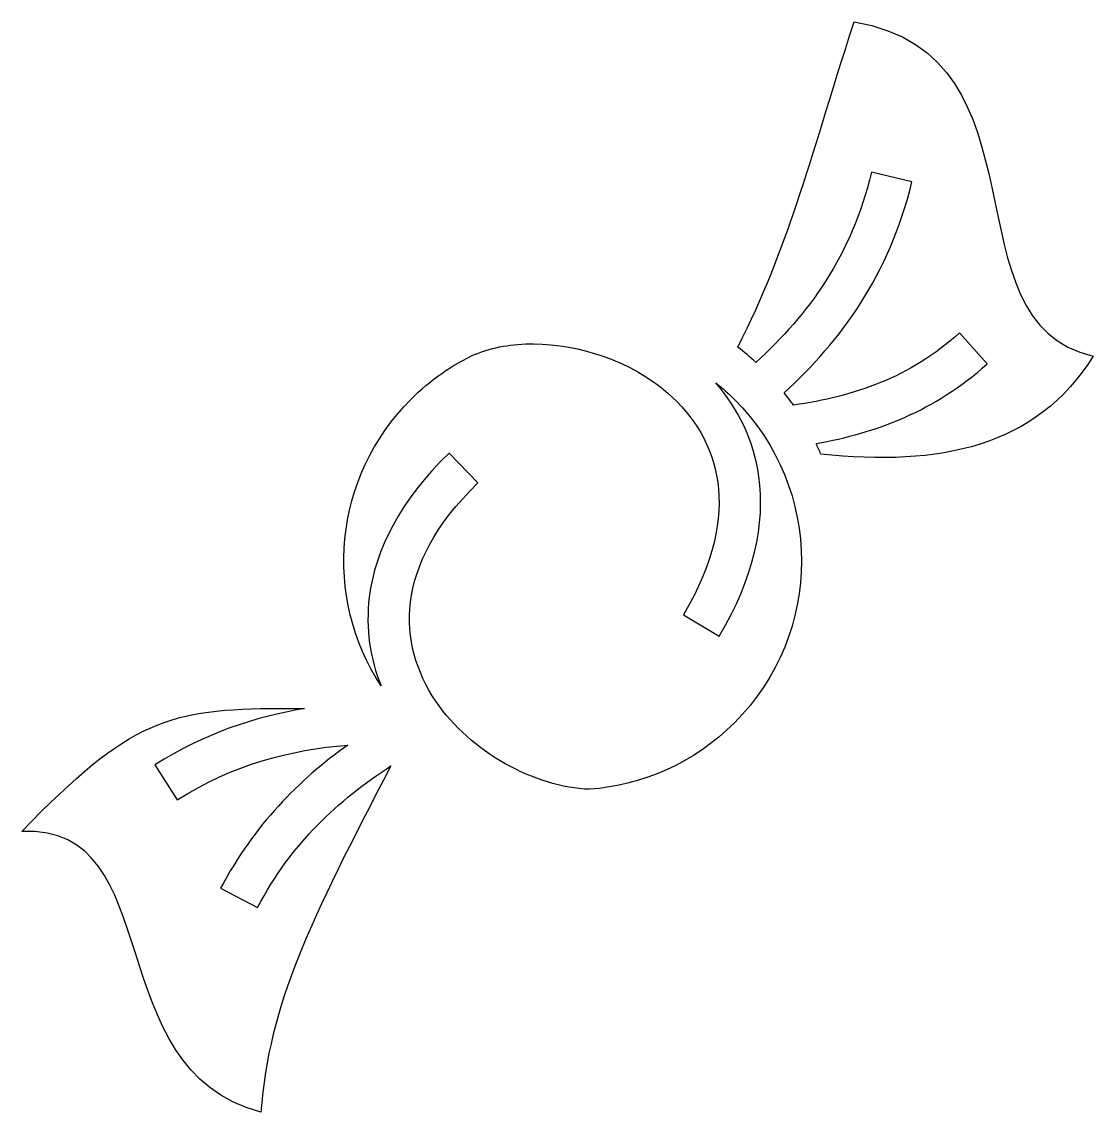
# Model space of a CAD drawing. Header units: centimetres. Extents: x -10.1 to 10.2, y -10.3 to 10.4.
import ezdxf

# ---------------------------------------------------------------- set-up
doc = ezdxf.new("R2010")
doc.units = ezdxf.units.CM
doc.header["$MEASUREMENT"] = 0
doc.layers.add('Layer 1', color=7, linetype='Continuous')

msp = doc.modelspace()

# ---------------------------------------------------------------- linework, layer by layer
at = {"layer": 'Layer 1'}
for points, knots in [([(5.70195, 10.40621), (4.78459, 7.54355), (4.47874, 6.19996), (3.49867, 4.24049), (3.49867, 4.24049), (3.61573, 4.14983), (3.73059, 4.05411), (3.84124, 3.95193), (3.84124, 3.95193), (4.84349, 4.87225), (5.64552, 5.95449), (6.03132, 7.55729), (6.03132, 7.55729), (6.03132, 7.55729), (6.79701, 7.37276), (6.79701, 7.37276), (6.79701, 7.37276), (6.37141, 5.60466), (5.45354, 4.3661), (4.37762, 3.37469), (4.37762, 3.37469), (4.43843, 3.29837), (4.49704, 3.22048), (4.55287, 3.1415), (4.55287, 3.1415), (5.70431, 3.30891), (6.75783, 3.66122), (7.69691, 4.51069), (7.69691, 4.51069), (7.69691, 4.51069), (8.2254, 3.92557), (8.2254, 3.92557), (8.2254, 3.92557), (7.23783, 3.03237), (6.11776, 2.61625), (4.98108, 2.41279), (4.98108, 2.41279), (5.01271, 2.34701), (5.04336, 2.28047), (5.07199, 2.21376), (5.07199, 2.21376), (7.31887, 1.97404), (9.15714, 2.34237), (10.23369, 4.07311), (10.23369, 4.07311), (7.3912, 4.70358), (9.47852, 9.77462), (5.70183, 10.40621), (5.70183, 10.40621), (5.70183, 10.40621), (5.70195, 10.40621), (5.70195, 10.40621)], [0, 0, 0, 0, 0.07142857, 0.07142857, 0.07142857, 0.07142857, 0.14285714, 0.14285714, 0.14285714, 0.14285714, 0.21428571, 0.21428571, 0.21428571, 0.21428571, 0.28571429, 0.28571429, 0.28571429, 0.28571429, 0.35714286, 0.35714286, 0.35714286, 0.35714286, 0.42857143, 0.42857143, 0.42857143, 0.42857143, 0.5, 0.5, 0.5, 0.5, 0.57142857, 0.57142857, 0.57142857, 0.57142857, 0.64285714, 0.64285714, 0.64285714, 0.64285714, 0.71428571, 0.71428571, 0.71428571, 0.71428571, 0.78571429, 0.78571429, 0.78571429, 0.78571429, 0.85714286, 0.85714286, 0.85714286, 0.85714286, 1, 1, 1, 1]), ([(-0.37698, 4.30379), (-0.77429, 4.30624), (-1.14899, 4.24222), (-1.46407, 4.10876), (-1.46407, 4.10876), (-1.46407, 4.10876), (-1.46808, 4.11669), (-1.46808, 4.11669), (-1.46808, 4.11669), (-1.91261, 3.90851), (-2.32974, 3.61995), (-2.69753, 3.25225), (-2.69753, 3.25225), (-4.17649, 1.77325), (-4.36472, -0.49775), (-3.2641, -2.17953), (-3.2641, -2.17953), (-3.46895, -1.66276), (-3.56033, -1.09193), (-3.48675, -0.49408), (-3.48675, -0.49408), (-3.37669, 0.40098), (-2.90095, 1.33664), (-1.97537, 2.23364), (-1.97537, 2.23364), (-1.97537, 2.23364), (-1.42719, 1.66829), (-1.42719, 1.66829), (-1.42719, 1.66829), (-2.25436, 0.86668), (-2.62054, 0.10019), (-2.70539, -0.59035), (-2.70539, -0.59035), (-2.79032, -1.28089), (-2.59685, -1.9159), (-2.22573, -2.46809), (-2.22573, -2.46809), (-1.57242, -3.44048), (-0.33812, -4.09767), (0.68778, -4.13773), (0.68778, -4.13773), (1.68716, -4.06377), (2.66651, -3.64407), (3.43262, -2.87796), (3.43262, -2.87796), (5.12862, -1.18196), (5.12862, 1.55625), (3.43262, 3.25221), (3.43262, 3.25221), (3.32054, 3.36438), (3.20407, 3.46853), (3.08347, 3.56586), (3.08347, 3.56586), (3.5003, 3.07979), (3.79965, 2.48202), (3.89647, 1.79215), (3.89647, 1.79215), (4.02184, 0.89903), (3.80594, -0.12734), (3.14402, -1.2334), (3.14402, -1.2334), (3.14402, -1.2334), (2.46672, -0.82884), (2.46672, -0.82884), (2.46672, -0.82884), (3.05821, 0.15958), (3.21309, 0.99374), (3.11636, 1.68277), (3.11636, 1.68277), (3.01967, 2.37179), (2.67031, 2.93474), (2.16885, 3.37215), (2.16885, 3.37215), (1.47953, 3.97347), (0.49714, 4.29845), (-0.37696, 4.30377), (-0.37696, 4.30377), (-0.37696, 4.30377), (-0.37698, 4.30379), (-0.37698, 4.30379)], [0, 0, 0, 0, 0.04761905, 0.04761905, 0.04761905, 0.04761905, 0.0952381, 0.0952381, 0.0952381, 0.0952381, 0.14285714, 0.14285714, 0.14285714, 0.14285714, 0.19047619, 0.19047619, 0.19047619, 0.19047619, 0.23809524, 0.23809524, 0.23809524, 0.23809524, 0.28571429, 0.28571429, 0.28571429, 0.28571429, 0.33333333, 0.33333333, 0.33333333, 0.33333333, 0.38095238, 0.38095238, 0.38095238, 0.38095238, 0.42857143, 0.42857143, 0.42857143, 0.42857143, 0.47619048, 0.47619048, 0.47619048, 0.47619048, 0.52380952, 0.52380952, 0.52380952, 0.52380952, 0.57142857, 0.57142857, 0.57142857, 0.57142857, 0.61904762, 0.61904762, 0.61904762, 0.61904762, 0.66666667, 0.66666667, 0.66666667, 0.66666667, 0.71428571, 0.71428571, 0.71428571, 0.71428571, 0.76190476, 0.76190476, 0.76190476, 0.76190476, 0.80952381, 0.80952381, 0.80952381, 0.80952381, 0.85714286, 0.85714286, 0.85714286, 0.85714286, 0.9047619, 0.9047619, 0.9047619, 0.9047619, 1, 1, 1, 1]), ([(-5.16684, -2.60514), (-7.27579, -2.60999), (-8.02203, -2.81261), (-10.07287, -4.93631), (-10.07287, -4.93631), (-7.27469, -4.81065), (-8.63579, -9.44719), (-5.54108, -10.25605), (-5.54108, -10.25605), (-5.39041, -8.20669), (-4.60293, -6.6143), (-3.0756, -3.69362), (-3.0756, -3.69362), (-4.07962, -4.34975), (-4.95916, -5.14905), (-5.60568, -6.37917), (-5.60568, -6.37917), (-5.60568, -6.37917), (-6.30411, -6.0129), (-6.30411, -6.0129), (-6.30411, -6.0129), (-5.67214, -4.81052), (-4.82233, -3.96417), (-3.89526, -3.29834), (-3.89526, -3.29834), (-4.98741, -3.38984), (-6.05228, -3.65938), (-7.12904, -4.3393), (-7.12904, -4.3393), (-7.12904, -4.3393), (-7.54937, -3.67389), (-7.54937, -3.67389), (-7.54937, -3.67389), (-6.60455, -3.07721), (-5.6524, -2.76348), (-4.71231, -2.6078), (-4.71231, -2.6078), (-4.86909, -2.60683), (-5.02359, -2.60485), (-5.16688, -2.60514), (-5.16688, -2.60514), (-5.16688, -2.60514), (-5.16684, -2.60514), (-5.16684, -2.60514)], [0, 0, 0, 0, 0.08333333, 0.08333333, 0.08333333, 0.08333333, 0.16666667, 0.16666667, 0.16666667, 0.16666667, 0.25, 0.25, 0.25, 0.25, 0.33333333, 0.33333333, 0.33333333, 0.33333333, 0.41666667, 0.41666667, 0.41666667, 0.41666667, 0.5, 0.5, 0.5, 0.5, 0.58333333, 0.58333333, 0.58333333, 0.58333333, 0.66666667, 0.66666667, 0.66666667, 0.66666667, 0.75, 0.75, 0.75, 0.75, 0.83333333, 0.83333333, 0.83333333, 0.83333333, 1, 1, 1, 1])]:
    msp.add_open_spline(points, degree=3, knots=knots, dxfattribs=at)

doc.saveas('drawing.dxf')
